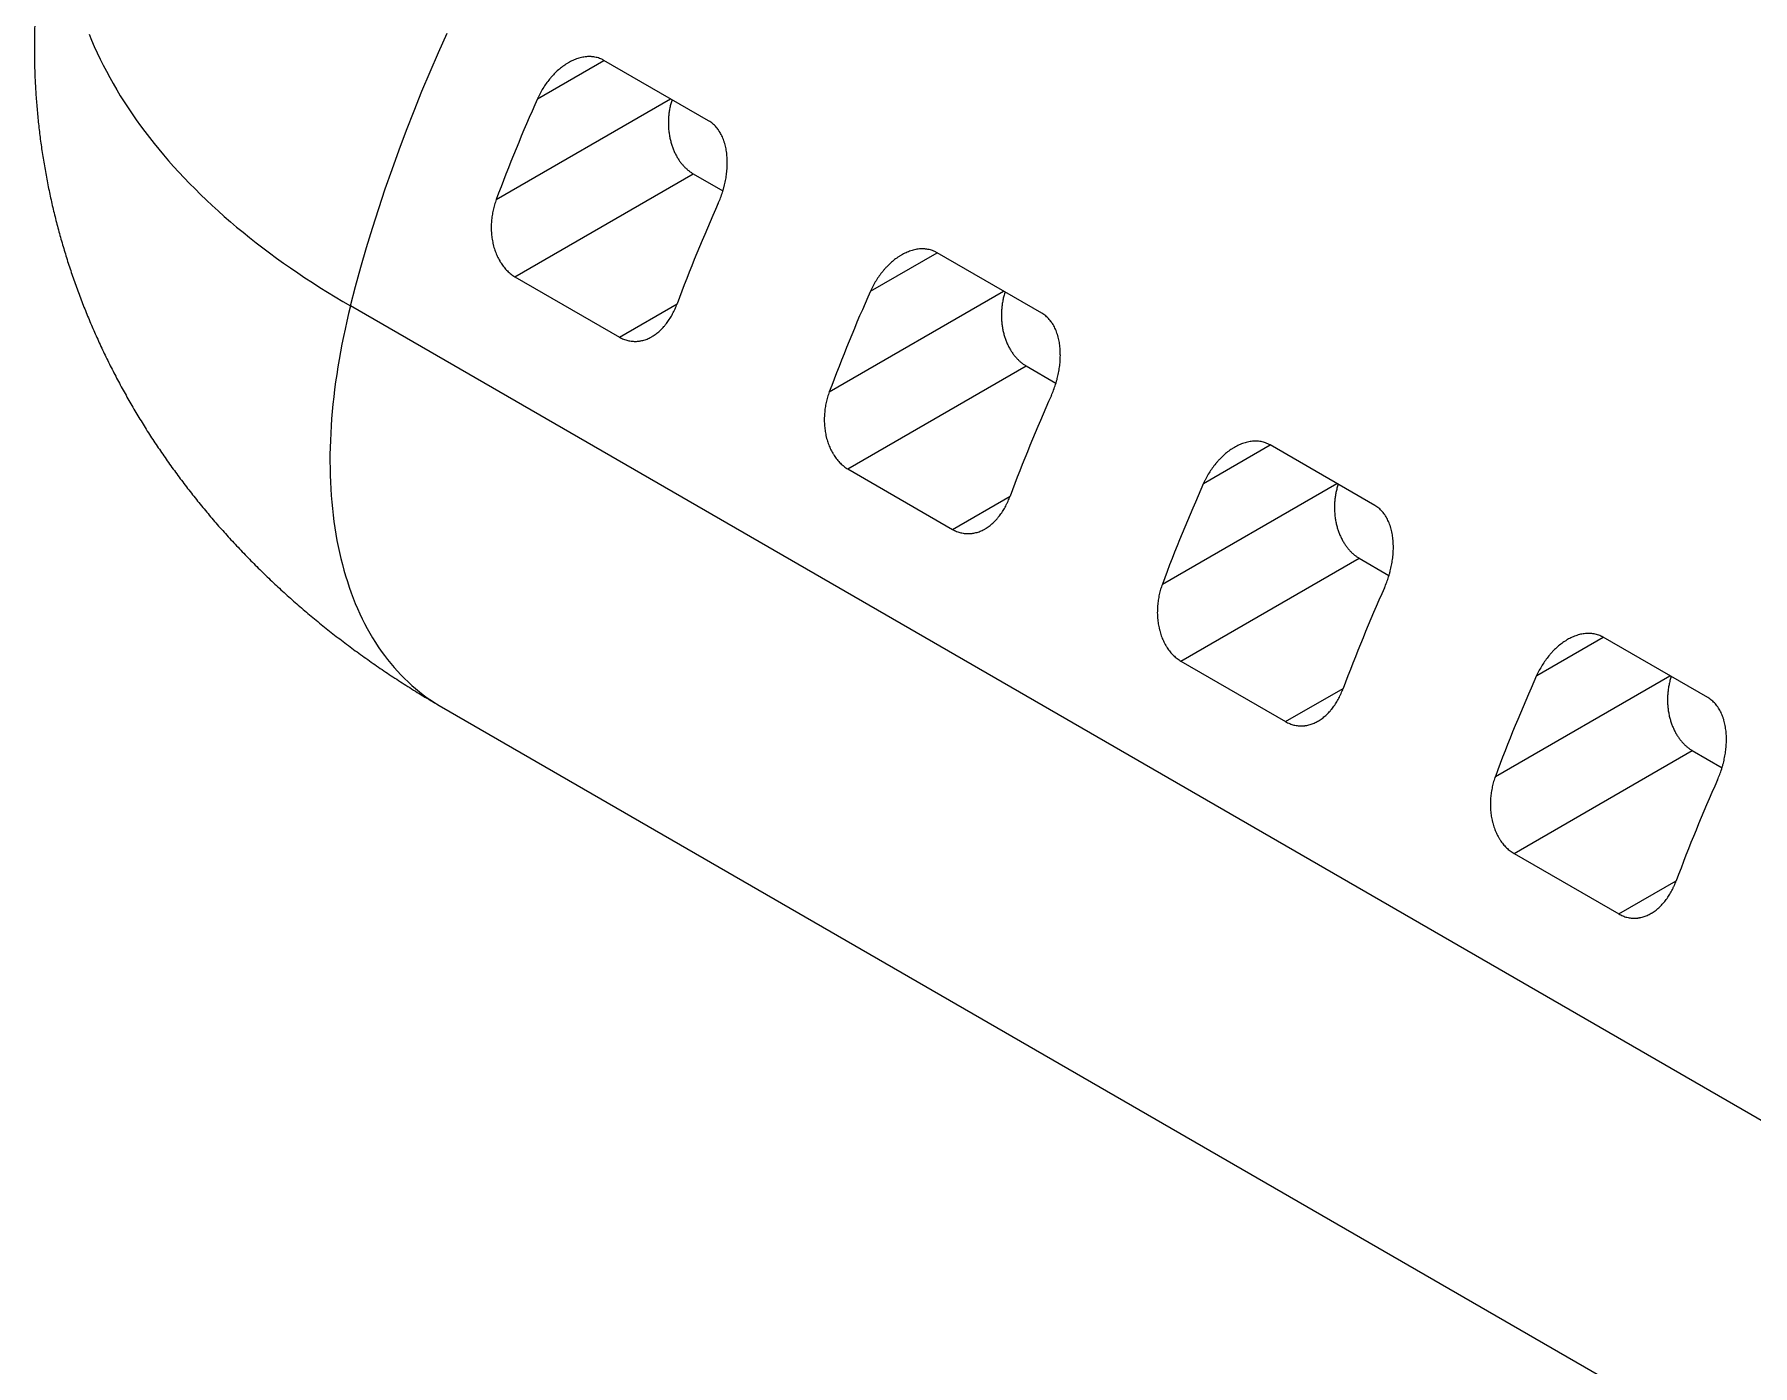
# Paper-space layout 'Presentación1' of a CAD drawing. Header units: millimetres. Extents: x 455 to 3402, y 15 to 1454.
# Drawn here: x 3145.62 to 3177.54, y 1265.65 to 1290.38 of the extents above; entities that cross this region are included whole.
import ezdxf

# ---------------------------------------------------------------- set-up
doc = ezdxf.new("R2010")
doc.units = ezdxf.units.MM

psp = doc.layouts.new('Presentación1')

# ---------------------------------------------------------------- linework, layer by layer
at = {"color": 8, "linetype": 'Continuous', "lineweight": 15}
for p, q in [((3154.967, 1289.185, -679.023), (3156.202, 1289.898, -679.023)), ((3154.2, 1287.313, -679.023), (3157.439, 1289.183, -679.023)), ((3161.154, 1285.613, -679.023), (3162.389, 1286.326, -679.023)), ((3160.388, 1283.742, -679.023), (3163.626, 1285.611, -679.023)), ((3156.491, 1284.758, -679.023), (3157.559, 1285.374, -679.023)), ((3167.342, 1282.041, -679.023), (3168.576, 1282.754, -679.023)), ((3166.575, 1280.17, -679.023), (3169.814, 1282.039, -679.023)), ((3162.678, 1281.186, -679.023), (3163.746, 1281.802, -679.023)), ((3173.529, 1278.47, -679.023), (3174.763, 1279.182, -679.023)), ((3172.762, 1276.598, -679.023), (3176.001, 1278.468, -679.023)), ((3168.865, 1277.614, -679.023), (3169.934, 1278.231, -679.023)), ((3175.053, 1274.042, -679.023), (3176.121, 1274.659, -679.023))]:
    psp.add_line(p, q, dxfattribs=at)
at = {"color": 7, "linetype": 'Continuous', "lineweight": 15}
for p, q in [((3158.146, 1288.775, -679.023), (3156.202, 1289.898, -679.023)), ((3154.547, 1285.88, -679.023), (3157.859, 1287.792, -679.023)), ((3157.859, 1287.792, -679.023), (3158.411, 1287.474, -679.023)), ((3164.333, 1285.203, -679.023), (3162.389, 1286.326, -679.023)), ((3154.547, 1285.88, -679.023), (3156.491, 1284.758, -679.023)), ((3215.134, 1248.598, -679.023), (3151.494, 1285.337, -679.023)), ((3160.734, 1282.308, -679.023), (3164.046, 1284.221, -679.023)), ((3164.046, 1284.221, -679.023), (3164.598, 1283.902, -679.023)), ((3170.52, 1281.631, -679.023), (3168.576, 1282.754, -679.023)), ((3160.734, 1282.308, -679.023), (3162.678, 1281.186, -679.023)), ((3166.921, 1278.737, -679.023), (3170.233, 1280.649, -679.023)), ((3170.233, 1280.649, -679.023), (3170.785, 1280.33, -679.023)), ((3176.708, 1278.06, -679.023), (3174.763, 1279.182, -679.023)), ((3166.921, 1278.737, -679.023), (3168.865, 1277.614, -679.023)), ((3153.183, 1277.889, -679.023), (3216.823, 1241.151, -679.023)), ((3173.108, 1275.165, -679.023), (3176.42, 1277.077, -679.023)), ((3176.42, 1277.077, -679.023), (3176.972, 1276.758, -679.023)), ((3173.108, 1275.165, -679.023), (3175.053, 1274.042, -679.023))]:
    psp.add_line(p, q, dxfattribs=at)
at = {"color": 8, "linetype": 'Continuous', "lineweight": 15, "elevation": -679.023, "flags": 128}
for points in [[(3146.635, 1290.387), (3146.683, 1290.271), (3146.733, 1290.155), (3146.786, 1290.039), (3146.84, 1289.924), (3146.898, 1289.809), (3146.957, 1289.695), (3147.019, 1289.581), (3147.083, 1289.467), (3147.149, 1289.354), (3147.217, 1289.242), (3147.288, 1289.129), (3147.36, 1289.017), (3147.435, 1288.906), (3147.512, 1288.795), (3147.592, 1288.685), (3147.673, 1288.575), (3147.757, 1288.466), (3147.843, 1288.357), (3147.93, 1288.249), (3148.021, 1288.142), (3148.113, 1288.035), (3148.207, 1287.928), (3148.303, 1287.823), (3148.402, 1287.718), (3148.502, 1287.613), (3148.605, 1287.51), (3148.709, 1287.406), (3148.816, 1287.304), (3148.924, 1287.202), (3149.035, 1287.101), (3149.147, 1287.001), (3149.262, 1286.902), (3149.378, 1286.803), (3149.497, 1286.705), (3149.617, 1286.608), (3149.739, 1286.512), (3149.863, 1286.416), (3149.989, 1286.321), (3150.117, 1286.227), (3150.247, 1286.134), (3150.378, 1286.042), (3150.512, 1285.951), (3150.647, 1285.86), (3150.784, 1285.771), (3150.922, 1285.682), (3151.063, 1285.594), (3151.205, 1285.508), (3151.349, 1285.422), (3151.494, 1285.337)], [(3151.494, 1285.337), (3151.588, 1285.697), (3151.687, 1286.059), (3151.792, 1286.421), (3151.903, 1286.784), (3152.018, 1287.147), (3152.139, 1287.51), (3152.265, 1287.873), (3152.397, 1288.236), (3152.533, 1288.599), (3152.674, 1288.962), (3152.821, 1289.324), (3152.972, 1289.685), (3153.129, 1290.046), (3153.29, 1290.405)], [(3151.494, 1285.337), (3151.458, 1285.194), (3151.425, 1285.051), (3151.393, 1284.908), (3151.362, 1284.766), (3151.333, 1284.625), (3151.307, 1284.484), (3151.281, 1284.343), (3151.258, 1284.203), (3151.236, 1284.063), (3151.216, 1283.925), (3151.198, 1283.786), (3151.181, 1283.649), (3151.166, 1283.512), (3151.153, 1283.376), (3151.142, 1283.241), (3151.133, 1283.107), (3151.125, 1282.973), (3151.119, 1282.84), (3151.115, 1282.709), (3151.112, 1282.578), (3151.112, 1282.448), (3151.113, 1282.32), (3151.116, 1282.192), (3151.121, 1282.066), (3151.127, 1281.94), (3151.135, 1281.816), (3151.145, 1281.693), (3151.157, 1281.571), (3151.171, 1281.45), (3151.186, 1281.331), (3151.203, 1281.213), (3151.222, 1281.096), (3151.242, 1280.981), (3151.265, 1280.867), (3151.289, 1280.755), (3151.314, 1280.644), (3151.342, 1280.534), (3151.371, 1280.426), (3151.402, 1280.32), (3151.435, 1280.215), (3151.469, 1280.111), (3151.505, 1280.01), (3151.543, 1279.91), (3151.582, 1279.811), (3151.623, 1279.715), (3151.666, 1279.62), (3151.71, 1279.526), (3151.756, 1279.435), (3151.803, 1279.345), (3151.853, 1279.257), (3151.903, 1279.171), (3151.956, 1279.087), (3152.009, 1279.005), (3152.065, 1278.924), (3152.122, 1278.846), (3152.18, 1278.769), (3152.24, 1278.694), (3152.302, 1278.622), (3152.364, 1278.551), (3152.429, 1278.482), (3152.495, 1278.416), (3152.562, 1278.351), (3152.631, 1278.288), (3152.701, 1278.228), (3152.772, 1278.169), (3152.845, 1278.113), (3152.919, 1278.059), (3152.995, 1278.007), (3153.071, 1277.957), (3153.149, 1277.909), (3153.183, 1277.889)]]:
    psp.add_lwpolyline(points, dxfattribs=at)
at = {"color": 7, "linetype": 'Continuous', "lineweight": 15}
for centre, radius, start, end in [((3183.785, 1276.286, -679.023), 31.573, 155.8859, 159.5569), ((3187.187, 1274.329, -679.023), 31.62, 155.8886, 159.5542), ((3189.972, 1272.714, -679.023), 31.573, 155.8859, 159.5569), ((3193.374, 1270.757, -679.023), 31.62, 155.8886, 159.5542), ((3196.159, 1269.142, -679.023), 31.573, 155.8859, 159.5569), ((3199.562, 1267.185, -679.023), 31.62, 155.8886, 159.5542), ((3202.346, 1265.57, -679.023), 31.573, 155.8859, 159.5569), ((3205.749, 1263.613, -679.023), 31.62, 155.8886, 159.5542)]:
    psp.add_arc(centre, radius, start, end, dxfattribs=at)
for points, knots in [([(3146.704, 1295.318, -679.023), (3146.7, 1295.309, -679.023), (3146.676, 1295.255, -679.023), (3146.634, 1295.156, -679.023), (3146.579, 1295.021, -679.023), (3146.525, 1294.885, -679.023), (3146.473, 1294.749, -679.023), (3146.422, 1294.613, -679.023), (3146.372, 1294.476, -679.023), (3146.325, 1294.339, -679.023), (3146.278, 1294.202, -679.023), (3146.234, 1294.064, -679.023), (3146.191, 1293.926, -679.023), (3146.149, 1293.787, -679.023), (3146.109, 1293.648, -679.023), (3146.071, 1293.509, -679.023), (3146.034, 1293.369, -679.023), (3145.998, 1293.23, -679.023), (3145.965, 1293.09, -679.023), (3145.932, 1292.949, -679.023), (3145.902, 1292.809, -679.023), (3145.873, 1292.668, -679.023), (3145.845, 1292.527, -679.023), (3145.819, 1292.385, -679.023), (3145.795, 1292.244, -679.023), (3145.772, 1292.102, -679.023), (3145.751, 1291.96, -679.023), (3145.732, 1291.818, -679.023), (3145.714, 1291.676, -679.023), (3145.697, 1291.534, -679.023), (3145.682, 1291.391, -679.023), (3145.669, 1291.249, -679.023), (3145.657, 1291.106, -679.023), (3145.647, 1290.964, -679.023), (3145.639, 1290.821, -679.023), (3145.632, 1290.678, -679.023), (3145.626, 1290.535, -679.023), (3145.623, 1290.392, -679.023), (3145.62, 1290.25, -679.023), (3145.62, 1290.107, -679.023), (3145.621, 1289.964, -679.023), (3145.623, 1289.821, -679.023), (3145.627, 1289.678, -679.023), (3145.633, 1289.536, -679.023), (3145.64, 1289.393, -679.023), (3145.649, 1289.251, -679.023), (3145.66, 1289.108, -679.023), (3145.672, 1288.966, -679.023), (3145.685, 1288.824, -679.023), (3145.7, 1288.682, -679.023), (3145.717, 1288.54, -679.023), (3145.735, 1288.398, -679.023), (3145.755, 1288.257, -679.023), (3145.776, 1288.115, -679.023), (3145.799, 1287.974, -679.023), (3145.824, 1287.833, -679.023), (3145.85, 1287.693, -679.023), (3145.877, 1287.552, -679.023), (3145.907, 1287.412, -679.023), (3145.937, 1287.272, -679.023), (3145.97, 1287.133, -679.023), (3146.003, 1286.994, -679.023), (3146.039, 1286.855, -679.023), (3146.076, 1286.716, -679.023), (3146.114, 1286.578, -679.023), (3146.154, 1286.44, -679.023), (3146.195, 1286.302, -679.023), (3146.238, 1286.165, -679.023), (3146.283, 1286.028, -679.023), (3146.329, 1285.892, -679.023), (3146.376, 1285.756, -679.023), (3146.425, 1285.62, -679.023), (3146.476, 1285.485, -679.023), (3146.528, 1285.35, -679.023), (3146.582, 1285.216, -679.023), (3146.637, 1285.082, -679.023), (3146.693, 1284.949, -679.023), (3146.751, 1284.816, -679.023), (3146.811, 1284.684, -679.023), (3146.872, 1284.552, -679.023), (3146.934, 1284.421, -679.023), (3146.998, 1284.29, -679.023), (3147.064, 1284.16, -679.023), (3147.131, 1284.03, -679.023), (3147.199, 1283.901, -679.023), (3147.269, 1283.772, -679.023), (3147.34, 1283.644, -679.023), (3147.413, 1283.517, -679.023), (3147.487, 1283.39, -679.023), (3147.563, 1283.264, -679.023), (3147.64, 1283.138, -679.023), (3147.718, 1283.013, -679.023), (3147.798, 1282.889, -679.023), (3147.88, 1282.765, -679.023), (3147.963, 1282.642, -679.023), (3148.047, 1282.52, -679.023), (3148.133, 1282.398, -679.023), (3148.22, 1282.277, -679.023), (3148.309, 1282.157, -679.023), (3148.399, 1282.037, -679.023), (3148.49, 1281.918, -679.023), (3148.583, 1281.8, -679.023), (3148.677, 1281.682, -679.023), (3148.773, 1281.566, -679.023), (3148.87, 1281.45, -679.023), (3148.968, 1281.334, -679.023), (3149.068, 1281.22, -679.023), (3149.17, 1281.106, -679.023), (3149.272, 1280.993, -679.023), (3149.377, 1280.881, -679.023), (3149.482, 1280.769, -679.023), (3149.589, 1280.659, -679.023), (3149.697, 1280.549, -679.023), (3149.807, 1280.44, -679.023), (3149.918, 1280.332, -679.023), (3150.03, 1280.224, -679.023), (3150.144, 1280.118, -679.023), (3150.259, 1280.012, -679.023), (3150.376, 1279.907, -679.023), (3150.494, 1279.803, -679.023), (3150.613, 1279.7, -679.023), (3150.733, 1279.598, -679.023), (3150.855, 1279.497, -679.023), (3150.979, 1279.396, -679.023), (3151.103, 1279.297, -679.023), (3151.229, 1279.198, -679.023), (3151.356, 1279.101, -679.023), (3151.485, 1279.004, -679.023), (3151.615, 1278.908, -679.023), (3151.746, 1278.814, -679.023), (3151.878, 1278.72, -679.023), (3152.012, 1278.627, -679.023), (3152.146, 1278.536, -679.023), (3152.282, 1278.445, -679.023), (3152.42, 1278.356, -679.023), (3152.558, 1278.267, -679.023), (3152.698, 1278.18, -679.023), (3152.839, 1278.093, -679.023), (3152.981, 1278.008, -679.023), (3153.096, 1277.94, -679.023), (3153.163, 1277.901, -679.023), (3153.183, 1277.889, -679.023)], [0, 0, 0, 0, 0.001486, 0.008642, 0.015789, 0.022927, 0.030055, 0.037174, 0.044285, 0.051387, 0.058481, 0.065568, 0.072646, 0.079718, 0.086782, 0.09384, 0.100891, 0.107936, 0.114975, 0.122009, 0.129036, 0.136059, 0.143076, 0.150089, 0.157097, 0.164101, 0.171101, 0.178097, 0.185089, 0.192078, 0.199064, 0.206047, 0.213028, 0.220006, 0.226981, 0.233955, 0.240927, 0.247897, 0.254866, 0.261834, 0.268801, 0.275768, 0.282734, 0.289699, 0.296665, 0.303631, 0.310597, 0.317564, 0.324531, 0.3315, 0.33847, 0.345442, 0.352415, 0.35939, 0.366368, 0.373348, 0.380331, 0.387317, 0.394306, 0.401298, 0.408294, 0.415294, 0.422299, 0.429307, 0.436321, 0.443339, 0.450363, 0.457392, 0.464427, 0.471467, 0.478515, 0.485568, 0.492629, 0.499696, 0.506771, 0.513854, 0.520945, 0.528044, 0.535152, 0.542268, 0.549394, 0.556529, 0.563674, 0.570829, 0.577995, 0.585171, 0.592359, 0.599557, 0.606768, 0.613991, 0.621226, 0.628474, 0.635735, 0.643009, 0.650297, 0.657599, 0.664916, 0.672247, 0.679594, 0.686956, 0.694334, 0.701728, 0.709138, 0.716565, 0.724009, 0.731471, 0.73895, 0.746448, 0.753963, 0.761497, 0.76905, 0.776622, 0.784213, 0.791823, 0.799454, 0.807104, 0.814774, 0.822464, 0.830175, 0.837906, 0.845657, 0.853429, 0.861221, 0.869034, 0.876867, 0.88472, 0.892594, 0.900487, 0.9084, 0.916333, 0.924285, 0.932256, 0.940245, 0.948253, 0.956278, 0.964321, 0.972381, 0.980457, 0.988548, 0.996655, 1, 1, 1, 1]), ([(3156.202, 1289.898, -679.023), (3156.195, 1289.901, -679.023), (3156.188, 1289.905, -679.023), (3156.175, 1289.912, -679.023), (3156.168, 1289.915, -679.023), (3156.148, 1289.925, -679.023), (3156.134, 1289.931, -679.023), (3156.092, 1289.946, -679.023), (3156.063, 1289.954, -679.023), (3156.019, 1289.962, -679.023), (3156.004, 1289.964, -679.023), (3155.982, 1289.966, -679.023), (3155.974, 1289.967, -679.023), (3155.959, 1289.968, -679.023), (3155.951, 1289.968, -679.023), (3155.913, 1289.969, -679.023), (3155.883, 1289.967, -679.023), (3155.822, 1289.96, -679.023), (3155.791, 1289.954, -679.023), (3155.73, 1289.938, -679.023), (3155.699, 1289.928, -679.023), (3155.64, 1289.905, -679.023), (3155.61, 1289.891, -679.023), (3155.567, 1289.869, -679.023), (3155.552, 1289.861, -679.023), (3155.531, 1289.849, -679.023), (3155.524, 1289.844, -679.023), (3155.509, 1289.836, -679.023), (3155.502, 1289.831, -679.023), (3155.467, 1289.808, -679.023), (3155.44, 1289.789, -679.023), (3155.386, 1289.748, -679.023), (3155.36, 1289.726, -679.023), (3155.31, 1289.68, -679.023), (3155.285, 1289.655, -679.023), (3155.255, 1289.623, -679.023), (3155.249, 1289.617, -679.023), (3155.237, 1289.604, -679.023), (3155.231, 1289.597, -679.023), (3155.214, 1289.578, -679.023), (3155.203, 1289.564, -679.023), (3155.169, 1289.523, -679.023), (3155.148, 1289.495, -679.023), (3155.107, 1289.438, -679.023), (3155.087, 1289.408, -679.023), (3155.05, 1289.347, -679.023), (3155.032, 1289.316, -679.023), (3155.011, 1289.275, -679.023), (3155.007, 1289.267, -679.023), (3154.998, 1289.251, -679.023), (3154.99, 1289.235, -679.023), (3154.983, 1289.218, -679.023), (3154.977, 1289.206, -679.023), (3154.974, 1289.2, -679.023), (3154.971, 1289.193, -679.023), (3154.969, 1289.189, -679.023), (3154.968, 1289.187, -679.023), (3154.967, 1289.185, -679.023)], [0, 0, 0, 0, 0.015625, 0.015625, 0.03125, 0.03125, 0.0625, 0.0625, 0.125, 0.125, 0.15625, 0.15625, 0.171875, 0.171875, 0.1875, 0.1875, 0.25, 0.25, 0.3125, 0.3125, 0.375, 0.375, 0.4375, 0.4375, 0.46875, 0.46875, 0.484375, 0.484375, 0.5, 0.5, 0.5625, 0.5625, 0.625, 0.625, 0.6875, 0.6875, 0.703125, 0.703125, 0.71875, 0.71875, 0.75, 0.75, 0.8125, 0.8125, 0.875, 0.875, 0.9375, 0.9375, 0.953125, 0.953125, 0.96875, 0.984375, 0.984375, 0.992187, 0.996094, 0.996094, 1, 1, 1, 1]), ([(3157.466, 1289.168, -679.023), (3157.462, 1289.155, -679.023), (3157.449, 1289.118, -679.023), (3157.433, 1289.054, -679.023), (3157.417, 1288.975, -679.023), (3157.406, 1288.896, -679.023), (3157.399, 1288.815, -679.023), (3157.397, 1288.734, -679.023), (3157.399, 1288.653, -679.023), (3157.407, 1288.572, -679.023), (3157.419, 1288.492, -679.023), (3157.435, 1288.415, -679.023), (3157.455, 1288.342, -679.023), (3157.479, 1288.272, -679.023), (3157.506, 1288.205, -679.023), (3157.538, 1288.141, -679.023), (3157.571, 1288.081, -679.023), (3157.607, 1288.027, -679.023), (3157.645, 1287.978, -679.023), (3157.684, 1287.932, -679.023), (3157.727, 1287.89, -679.023), (3157.77, 1287.853, -679.023), (3157.814, 1287.82, -679.023), (3157.844, 1287.801, -679.023), (3157.859, 1287.792, -679.023)], [0, 0, 0, 0, 0.02511, 0.075355, 0.125649, 0.175878, 0.225941, 0.276185, 0.326635, 0.37714, 0.427561, 0.47778, 0.524116, 0.570648, 0.617235, 0.663744, 0.710062, 0.752058, 0.794219, 0.836431, 0.878583, 0.920572, 0.960286, 1, 1, 1, 1]), ([(3158.326, 1287.246, -679.023), (3158.341, 1287.279, -679.023), (3158.355, 1287.313, -679.023), (3158.381, 1287.381, -679.023), (3158.393, 1287.416, -679.023), (3158.41, 1287.468, -679.023), (3158.415, 1287.486, -679.023), (3158.423, 1287.513, -679.023), (3158.425, 1287.522, -679.023), (3158.43, 1287.539, -679.023), (3158.432, 1287.548, -679.023), (3158.444, 1287.593, -679.023), (3158.452, 1287.629, -679.023), (3158.466, 1287.701, -679.023), (3158.472, 1287.737, -679.023), (3158.482, 1287.809, -679.023), (3158.485, 1287.845, -679.023), (3158.491, 1287.917, -679.023), (3158.492, 1287.954, -679.023), (3158.492, 1287.999, -679.023), (3158.492, 1288.008, -679.023), (3158.492, 1288.026, -679.023), (3158.492, 1288.035, -679.023), (3158.491, 1288.062, -679.023), (3158.49, 1288.08, -679.023), (3158.487, 1288.134, -679.023), (3158.483, 1288.169, -679.023), (3158.473, 1288.238, -679.023), (3158.466, 1288.272, -679.023), (3158.454, 1288.323, -679.023), (3158.45, 1288.339, -679.023), (3158.443, 1288.364, -679.023), (3158.44, 1288.373, -679.023), (3158.435, 1288.389, -679.023), (3158.432, 1288.397, -679.023), (3158.418, 1288.437, -679.023), (3158.406, 1288.468, -679.023), (3158.377, 1288.527, -679.023), (3158.362, 1288.555, -679.023), (3158.34, 1288.589, -679.023), (3158.335, 1288.596, -679.023), (3158.328, 1288.606, -679.023), (3158.326, 1288.609, -679.023), (3158.321, 1288.616, -679.023), (3158.319, 1288.619, -679.023), (3158.307, 1288.635, -679.023), (3158.297, 1288.647, -679.023), (3158.266, 1288.682, -679.023), (3158.244, 1288.704, -679.023), (3158.197, 1288.742, -679.023), (3158.172, 1288.76, -679.023), (3158.146, 1288.775, -679.023)], [0, 0, 0, 0, 0.0625, 0.0625, 0.125, 0.125, 0.15625, 0.15625, 0.171875, 0.171875, 0.1875, 0.1875, 0.25, 0.25, 0.3125, 0.3125, 0.375, 0.375, 0.4375, 0.4375, 0.453125, 0.453125, 0.46875, 0.46875, 0.5, 0.5, 0.5625, 0.5625, 0.625, 0.625, 0.65625, 0.65625, 0.671875, 0.671875, 0.6875, 0.6875, 0.75, 0.75, 0.8125, 0.8125, 0.828125, 0.828125, 0.835937, 0.835937, 0.84375, 0.84375, 0.875, 0.875, 0.9375, 0.9375, 1, 1, 1, 1]), ([(3154.2, 1287.313, -679.023), (3154.189, 1287.281, -679.023), (3154.178, 1287.249, -679.023), (3154.158, 1287.183, -679.023), (3154.15, 1287.15, -679.023), (3154.135, 1287.083, -679.023), (3154.129, 1287.049, -679.023), (3154.118, 1286.981, -679.023), (3154.114, 1286.946, -679.023), (3154.11, 1286.894, -679.023), (3154.109, 1286.877, -679.023), (3154.108, 1286.842, -679.023), (3154.107, 1286.824, -679.023), (3154.107, 1286.772, -679.023), (3154.108, 1286.738, -679.023), (3154.112, 1286.669, -679.023), (3154.116, 1286.635, -679.023), (3154.126, 1286.566, -679.023), (3154.132, 1286.532, -679.023), (3154.141, 1286.49, -679.023), (3154.143, 1286.482, -679.023), (3154.147, 1286.465, -679.023), (3154.149, 1286.457, -679.023), (3154.156, 1286.432, -679.023), (3154.161, 1286.415, -679.023), (3154.176, 1286.367, -679.023), (3154.187, 1286.336, -679.023), (3154.212, 1286.274, -679.023), (3154.226, 1286.244, -679.023), (3154.248, 1286.201, -679.023), (3154.256, 1286.187, -679.023), (3154.268, 1286.166, -679.023), (3154.272, 1286.159, -679.023), (3154.281, 1286.145, -679.023), (3154.285, 1286.138, -679.023), (3154.307, 1286.104, -679.023), (3154.326, 1286.079, -679.023), (3154.365, 1286.031, -679.023), (3154.385, 1286.008, -679.023), (3154.428, 1285.966, -679.023), (3154.451, 1285.946, -679.023), (3154.498, 1285.91, -679.023), (3154.522, 1285.894, -679.023), (3154.547, 1285.88, -679.023)], [0, 0, 0, 0, 0.0625, 0.0625, 0.125, 0.125, 0.1875, 0.1875, 0.25, 0.25, 0.28125, 0.28125, 0.3125, 0.3125, 0.375, 0.375, 0.4375, 0.4375, 0.5, 0.5, 0.515625, 0.515625, 0.53125, 0.53125, 0.5625, 0.5625, 0.625, 0.625, 0.6875, 0.6875, 0.71875, 0.71875, 0.734375, 0.734375, 0.75, 0.75, 0.8125, 0.8125, 0.875, 0.875, 0.9375, 0.9375, 1, 1, 1, 1]), ([(3162.389, 1286.326, -679.023), (3162.382, 1286.33, -679.023), (3162.376, 1286.333, -679.023), (3162.362, 1286.34, -679.023), (3162.355, 1286.344, -679.023), (3162.335, 1286.353, -679.023), (3162.321, 1286.359, -679.023), (3162.279, 1286.374, -679.023), (3162.251, 1286.382, -679.023), (3162.206, 1286.39, -679.023), (3162.191, 1286.392, -679.023), (3162.169, 1286.394, -679.023), (3162.161, 1286.395, -679.023), (3162.146, 1286.396, -679.023), (3162.138, 1286.396, -679.023), (3162.1, 1286.397, -679.023), (3162.07, 1286.396, -679.023), (3162.009, 1286.388, -679.023), (3161.978, 1286.382, -679.023), (3161.917, 1286.366, -679.023), (3161.887, 1286.356, -679.023), (3161.827, 1286.333, -679.023), (3161.798, 1286.32, -679.023), (3161.754, 1286.297, -679.023), (3161.739, 1286.289, -679.023), (3161.718, 1286.277, -679.023), (3161.711, 1286.272, -679.023), (3161.697, 1286.264, -679.023), (3161.69, 1286.259, -679.023), (3161.654, 1286.237, -679.023), (3161.627, 1286.217, -679.023), (3161.574, 1286.176, -679.023), (3161.548, 1286.154, -679.023), (3161.497, 1286.108, -679.023), (3161.472, 1286.083, -679.023), (3161.442, 1286.052, -679.023), (3161.436, 1286.045, -679.023), (3161.424, 1286.032, -679.023), (3161.419, 1286.026, -679.023), (3161.401, 1286.006, -679.023), (3161.39, 1285.992, -679.023), (3161.357, 1285.952, -679.023), (3161.335, 1285.924, -679.023), (3161.294, 1285.866, -679.023), (3161.275, 1285.836, -679.023), (3161.237, 1285.775, -679.023), (3161.219, 1285.744, -679.023), (3161.198, 1285.704, -679.023), (3161.194, 1285.695, -679.023), (3161.186, 1285.679, -679.023), (3161.178, 1285.663, -679.023), (3161.17, 1285.646, -679.023), (3161.164, 1285.634, -679.023), (3161.161, 1285.628, -679.023), (3161.158, 1285.621, -679.023), (3161.156, 1285.617, -679.023), (3161.155, 1285.615, -679.023), (3161.154, 1285.613, -679.023)], [0, 0, 0, 0, 0.015625, 0.015625, 0.03125, 0.03125, 0.0625, 0.0625, 0.125, 0.125, 0.15625, 0.15625, 0.171875, 0.171875, 0.1875, 0.1875, 0.25, 0.25, 0.3125, 0.3125, 0.375, 0.375, 0.4375, 0.4375, 0.46875, 0.46875, 0.484375, 0.484375, 0.5, 0.5, 0.5625, 0.5625, 0.625, 0.625, 0.6875, 0.6875, 0.703125, 0.703125, 0.71875, 0.71875, 0.75, 0.75, 0.8125, 0.8125, 0.875, 0.875, 0.9375, 0.9375, 0.953125, 0.953125, 0.96875, 0.984375, 0.984375, 0.992187, 0.996094, 0.996094, 1, 1, 1, 1]), ([(3163.653, 1285.596, -679.023), (3163.649, 1285.584, -679.023), (3163.636, 1285.546, -679.023), (3163.62, 1285.482, -679.023), (3163.604, 1285.404, -679.023), (3163.593, 1285.324, -679.023), (3163.586, 1285.244, -679.023), (3163.584, 1285.163, -679.023), (3163.587, 1285.081, -679.023), (3163.594, 1285, -679.023), (3163.606, 1284.92, -679.023), (3163.622, 1284.843, -679.023), (3163.642, 1284.77, -679.023), (3163.666, 1284.701, -679.023), (3163.694, 1284.633, -679.023), (3163.725, 1284.569, -679.023), (3163.759, 1284.51, -679.023), (3163.794, 1284.455, -679.023), (3163.832, 1284.406, -679.023), (3163.872, 1284.36, -679.023), (3163.914, 1284.318, -679.023), (3163.957, 1284.281, -679.023), (3164.001, 1284.248, -679.023), (3164.031, 1284.23, -679.023), (3164.046, 1284.221, -679.023)], [0, 0, 0, 0, 0.02511, 0.075355, 0.125649, 0.175878, 0.225941, 0.276185, 0.326635, 0.37714, 0.427561, 0.47778, 0.524116, 0.570648, 0.617235, 0.663744, 0.710062, 0.752058, 0.794219, 0.836431, 0.878583, 0.920572, 0.960286, 1, 1, 1, 1]), ([(3156.491, 1284.758, -679.023), (3156.516, 1284.743, -679.023), (3156.541, 1284.731, -679.023), (3156.592, 1284.71, -679.023), (3156.618, 1284.702, -679.023), (3156.671, 1284.688, -679.023), (3156.698, 1284.684, -679.023), (3156.751, 1284.678, -679.023), (3156.778, 1284.678, -679.023), (3156.818, 1284.679, -679.023), (3156.831, 1284.681, -679.023), (3156.851, 1284.683, -679.023), (3156.858, 1284.684, -679.023), (3156.871, 1284.686, -679.023), (3156.878, 1284.687, -679.023), (3156.912, 1284.693, -679.023), (3156.938, 1284.7, -679.023), (3156.99, 1284.717, -679.023), (3157.015, 1284.727, -679.023), (3157.053, 1284.745, -679.023), (3157.066, 1284.752, -679.023), (3157.084, 1284.762, -679.023), (3157.09, 1284.765, -679.023), (3157.103, 1284.773, -679.023), (3157.109, 1284.776, -679.023), (3157.139, 1284.795, -679.023), (3157.163, 1284.812, -679.023), (3157.209, 1284.848, -679.023), (3157.231, 1284.868, -679.023), (3157.275, 1284.909, -679.023), (3157.296, 1284.931, -679.023), (3157.321, 1284.961, -679.023), (3157.326, 1284.966, -679.023), (3157.336, 1284.978, -679.023), (3157.341, 1284.984, -679.023), (3157.356, 1285.003, -679.023), (3157.365, 1285.015, -679.023), (3157.394, 1285.053, -679.023), (3157.411, 1285.08, -679.023), (3157.446, 1285.134, -679.023), (3157.462, 1285.162, -679.023), (3157.485, 1285.206, -679.023), (3157.492, 1285.221, -679.023), (3157.503, 1285.243, -679.023), (3157.507, 1285.25, -679.023), (3157.514, 1285.266, -679.023), (3157.518, 1285.273, -679.023), (3157.535, 1285.312, -679.023), (3157.547, 1285.343, -679.023), (3157.559, 1285.374, -679.023)], [0, 0, 0, 0, 0.0625, 0.0625, 0.125, 0.125, 0.1875, 0.1875, 0.25, 0.25, 0.28125, 0.28125, 0.296875, 0.296875, 0.3125, 0.3125, 0.375, 0.375, 0.4375, 0.4375, 0.46875, 0.46875, 0.484375, 0.484375, 0.5, 0.5, 0.5625, 0.5625, 0.625, 0.625, 0.6875, 0.6875, 0.703125, 0.703125, 0.71875, 0.71875, 0.75, 0.75, 0.8125, 0.8125, 0.875, 0.875, 0.90625, 0.90625, 0.921875, 0.921875, 0.9375, 0.9375, 1, 1, 1, 1]), ([(3164.513, 1283.674, -679.023), (3164.528, 1283.707, -679.023), (3164.542, 1283.741, -679.023), (3164.568, 1283.809, -679.023), (3164.58, 1283.844, -679.023), (3164.597, 1283.897, -679.023), (3164.602, 1283.914, -679.023), (3164.61, 1283.941, -679.023), (3164.612, 1283.95, -679.023), (3164.617, 1283.968, -679.023), (3164.619, 1283.977, -679.023), (3164.631, 1284.021, -679.023), (3164.639, 1284.057, -679.023), (3164.653, 1284.129, -679.023), (3164.659, 1284.165, -679.023), (3164.669, 1284.237, -679.023), (3164.673, 1284.273, -679.023), (3164.678, 1284.346, -679.023), (3164.679, 1284.382, -679.023), (3164.68, 1284.427, -679.023), (3164.679, 1284.436, -679.023), (3164.679, 1284.455, -679.023), (3164.679, 1284.464, -679.023), (3164.678, 1284.491, -679.023), (3164.677, 1284.508, -679.023), (3164.674, 1284.562, -679.023), (3164.67, 1284.597, -679.023), (3164.66, 1284.666, -679.023), (3164.654, 1284.7, -679.023), (3164.642, 1284.751, -679.023), (3164.637, 1284.768, -679.023), (3164.63, 1284.793, -679.023), (3164.627, 1284.801, -679.023), (3164.622, 1284.817, -679.023), (3164.62, 1284.825, -679.023), (3164.606, 1284.865, -679.023), (3164.593, 1284.896, -679.023), (3164.565, 1284.955, -679.023), (3164.549, 1284.984, -679.023), (3164.527, 1285.017, -679.023), (3164.522, 1285.024, -679.023), (3164.515, 1285.034, -679.023), (3164.513, 1285.037, -679.023), (3164.508, 1285.044, -679.023), (3164.506, 1285.047, -679.023), (3164.494, 1285.063, -679.023), (3164.484, 1285.075, -679.023), (3164.453, 1285.11, -679.023), (3164.431, 1285.132, -679.023), (3164.384, 1285.171, -679.023), (3164.36, 1285.188, -679.023), (3164.333, 1285.203, -679.023)], [0, 0, 0, 0, 0.0625, 0.0625, 0.125, 0.125, 0.15625, 0.15625, 0.171875, 0.171875, 0.1875, 0.1875, 0.25, 0.25, 0.3125, 0.3125, 0.375, 0.375, 0.4375, 0.4375, 0.453125, 0.453125, 0.46875, 0.46875, 0.5, 0.5, 0.5625, 0.5625, 0.625, 0.625, 0.65625, 0.65625, 0.671875, 0.671875, 0.6875, 0.6875, 0.75, 0.75, 0.8125, 0.8125, 0.828125, 0.828125, 0.835937, 0.835937, 0.84375, 0.84375, 0.875, 0.875, 0.9375, 0.9375, 1, 1, 1, 1]), ([(3160.388, 1283.742, -679.023), (3160.376, 1283.71, -679.023), (3160.365, 1283.677, -679.023), (3160.346, 1283.612, -679.023), (3160.337, 1283.578, -679.023), (3160.322, 1283.512, -679.023), (3160.316, 1283.478, -679.023), (3160.306, 1283.409, -679.023), (3160.302, 1283.375, -679.023), (3160.298, 1283.322, -679.023), (3160.296, 1283.305, -679.023), (3160.295, 1283.27, -679.023), (3160.295, 1283.252, -679.023), (3160.294, 1283.2, -679.023), (3160.295, 1283.166, -679.023), (3160.3, 1283.097, -679.023), (3160.303, 1283.063, -679.023), (3160.313, 1282.994, -679.023), (3160.319, 1282.961, -679.023), (3160.328, 1282.918, -679.023), (3160.33, 1282.91, -679.023), (3160.334, 1282.893, -679.023), (3160.336, 1282.885, -679.023), (3160.343, 1282.86, -679.023), (3160.348, 1282.844, -679.023), (3160.363, 1282.795, -679.023), (3160.374, 1282.764, -679.023), (3160.399, 1282.702, -679.023), (3160.413, 1282.673, -679.023), (3160.435, 1282.629, -679.023), (3160.443, 1282.615, -679.023), (3160.455, 1282.594, -679.023), (3160.46, 1282.587, -679.023), (3160.468, 1282.573, -679.023), (3160.473, 1282.566, -679.023), (3160.494, 1282.532, -679.023), (3160.513, 1282.507, -679.023), (3160.552, 1282.459, -679.023), (3160.573, 1282.436, -679.023), (3160.616, 1282.394, -679.023), (3160.638, 1282.375, -679.023), (3160.685, 1282.339, -679.023), (3160.709, 1282.323, -679.023), (3160.734, 1282.308, -679.023)], [0, 0, 0, 0, 0.0625, 0.0625, 0.125, 0.125, 0.1875, 0.1875, 0.25, 0.25, 0.28125, 0.28125, 0.3125, 0.3125, 0.375, 0.375, 0.4375, 0.4375, 0.5, 0.5, 0.515625, 0.515625, 0.53125, 0.53125, 0.5625, 0.5625, 0.625, 0.625, 0.6875, 0.6875, 0.71875, 0.71875, 0.734375, 0.734375, 0.75, 0.75, 0.8125, 0.8125, 0.875, 0.875, 0.9375, 0.9375, 1, 1, 1, 1]), ([(3168.576, 1282.754, -679.023), (3168.569, 1282.758, -679.023), (3168.563, 1282.761, -679.023), (3168.549, 1282.768, -679.023), (3168.543, 1282.772, -679.023), (3168.522, 1282.781, -679.023), (3168.508, 1282.787, -679.023), (3168.466, 1282.802, -679.023), (3168.438, 1282.81, -679.023), (3168.394, 1282.818, -679.023), (3168.379, 1282.82, -679.023), (3168.356, 1282.823, -679.023), (3168.348, 1282.823, -679.023), (3168.333, 1282.824, -679.023), (3168.326, 1282.825, -679.023), (3168.288, 1282.825, -679.023), (3168.257, 1282.824, -679.023), (3168.196, 1282.816, -679.023), (3168.165, 1282.81, -679.023), (3168.104, 1282.794, -679.023), (3168.074, 1282.784, -679.023), (3168.014, 1282.761, -679.023), (3167.985, 1282.748, -679.023), (3167.941, 1282.725, -679.023), (3167.927, 1282.717, -679.023), (3167.905, 1282.705, -679.023), (3167.898, 1282.701, -679.023), (3167.884, 1282.692, -679.023), (3167.877, 1282.688, -679.023), (3167.842, 1282.665, -679.023), (3167.814, 1282.645, -679.023), (3167.761, 1282.604, -679.023), (3167.735, 1282.582, -679.023), (3167.684, 1282.536, -679.023), (3167.659, 1282.512, -679.023), (3167.629, 1282.48, -679.023), (3167.623, 1282.473, -679.023), (3167.612, 1282.46, -679.023), (3167.606, 1282.454, -679.023), (3167.588, 1282.434, -679.023), (3167.577, 1282.421, -679.023), (3167.544, 1282.38, -679.023), (3167.522, 1282.352, -679.023), (3167.481, 1282.294, -679.023), (3167.462, 1282.264, -679.023), (3167.424, 1282.203, -679.023), (3167.406, 1282.172, -679.023), (3167.385, 1282.132, -679.023), (3167.381, 1282.124, -679.023), (3167.373, 1282.107, -679.023), (3167.365, 1282.091, -679.023), (3167.357, 1282.075, -679.023), (3167.351, 1282.062, -679.023), (3167.348, 1282.056, -679.023), (3167.345, 1282.05, -679.023), (3167.343, 1282.046, -679.023), (3167.343, 1282.043, -679.023), (3167.342, 1282.041, -679.023)], [0, 0, 0, 0, 0.015625, 0.015625, 0.03125, 0.03125, 0.0625, 0.0625, 0.125, 0.125, 0.15625, 0.15625, 0.171875, 0.171875, 0.1875, 0.1875, 0.25, 0.25, 0.3125, 0.3125, 0.375, 0.375, 0.4375, 0.4375, 0.46875, 0.46875, 0.484375, 0.484375, 0.5, 0.5, 0.5625, 0.5625, 0.625, 0.625, 0.6875, 0.6875, 0.703125, 0.703125, 0.71875, 0.71875, 0.75, 0.75, 0.8125, 0.8125, 0.875, 0.875, 0.9375, 0.9375, 0.953125, 0.953125, 0.96875, 0.984375, 0.984375, 0.992187, 0.996094, 0.996094, 1, 1, 1, 1]), ([(3169.84, 1282.024, -679.023), (3169.836, 1282.012, -679.023), (3169.824, 1281.974, -679.023), (3169.808, 1281.91, -679.023), (3169.792, 1281.832, -679.023), (3169.78, 1281.752, -679.023), (3169.773, 1281.672, -679.023), (3169.771, 1281.591, -679.023), (3169.774, 1281.51, -679.023), (3169.781, 1281.428, -679.023), (3169.793, 1281.348, -679.023), (3169.809, 1281.271, -679.023), (3169.829, 1281.198, -679.023), (3169.853, 1281.129, -679.023), (3169.881, 1281.062, -679.023), (3169.912, 1280.997, -679.023), (3169.946, 1280.938, -679.023), (3169.982, 1280.884, -679.023), (3170.019, 1280.834, -679.023), (3170.059, 1280.788, -679.023), (3170.101, 1280.746, -679.023), (3170.144, 1280.709, -679.023), (3170.188, 1280.676, -679.023), (3170.218, 1280.658, -679.023), (3170.233, 1280.649, -679.023)], [0, 0, 0, 0, 0.02511, 0.075355, 0.125649, 0.175878, 0.225941, 0.276185, 0.326635, 0.37714, 0.427561, 0.47778, 0.524116, 0.570648, 0.617235, 0.663744, 0.710062, 0.752058, 0.794219, 0.836431, 0.878583, 0.920572, 0.960286, 1, 1, 1, 1]), ([(3162.678, 1281.186, -679.023), (3162.703, 1281.172, -679.023), (3162.728, 1281.159, -679.023), (3162.779, 1281.139, -679.023), (3162.805, 1281.13, -679.023), (3162.858, 1281.117, -679.023), (3162.885, 1281.112, -679.023), (3162.938, 1281.107, -679.023), (3162.965, 1281.106, -679.023), (3163.005, 1281.108, -679.023), (3163.018, 1281.109, -679.023), (3163.039, 1281.111, -679.023), (3163.045, 1281.112, -679.023), (3163.059, 1281.114, -679.023), (3163.065, 1281.115, -679.023), (3163.099, 1281.121, -679.023), (3163.125, 1281.128, -679.023), (3163.177, 1281.145, -679.023), (3163.202, 1281.156, -679.023), (3163.24, 1281.173, -679.023), (3163.253, 1281.18, -679.023), (3163.271, 1281.19, -679.023), (3163.278, 1281.194, -679.023), (3163.29, 1281.201, -679.023), (3163.296, 1281.205, -679.023), (3163.326, 1281.224, -679.023), (3163.35, 1281.24, -679.023), (3163.396, 1281.277, -679.023), (3163.418, 1281.296, -679.023), (3163.462, 1281.337, -679.023), (3163.483, 1281.36, -679.023), (3163.508, 1281.389, -679.023), (3163.513, 1281.395, -679.023), (3163.523, 1281.407, -679.023), (3163.528, 1281.413, -679.023), (3163.543, 1281.431, -679.023), (3163.553, 1281.443, -679.023), (3163.581, 1281.482, -679.023), (3163.599, 1281.508, -679.023), (3163.633, 1281.562, -679.023), (3163.649, 1281.59, -679.023), (3163.672, 1281.634, -679.023), (3163.68, 1281.649, -679.023), (3163.691, 1281.671, -679.023), (3163.694, 1281.679, -679.023), (3163.701, 1281.694, -679.023), (3163.705, 1281.701, -679.023), (3163.722, 1281.74, -679.023), (3163.735, 1281.771, -679.023), (3163.746, 1281.803, -679.023)], [0, 0, 0, 0, 0.0625, 0.0625, 0.125, 0.125, 0.1875, 0.1875, 0.25, 0.25, 0.28125, 0.28125, 0.296875, 0.296875, 0.3125, 0.3125, 0.375, 0.375, 0.4375, 0.4375, 0.46875, 0.46875, 0.484375, 0.484375, 0.5, 0.5, 0.5625, 0.5625, 0.625, 0.625, 0.6875, 0.6875, 0.703125, 0.703125, 0.71875, 0.71875, 0.75, 0.75, 0.8125, 0.8125, 0.875, 0.875, 0.90625, 0.90625, 0.921875, 0.921875, 0.9375, 0.9375, 1, 1, 1, 1]), ([(3170.7, 1280.102, -679.023), (3170.715, 1280.136, -679.023), (3170.729, 1280.169, -679.023), (3170.755, 1280.237, -679.023), (3170.767, 1280.272, -679.023), (3170.784, 1280.325, -679.023), (3170.789, 1280.342, -679.023), (3170.797, 1280.369, -679.023), (3170.799, 1280.378, -679.023), (3170.804, 1280.396, -679.023), (3170.807, 1280.405, -679.023), (3170.818, 1280.45, -679.023), (3170.826, 1280.485, -679.023), (3170.84, 1280.557, -679.023), (3170.846, 1280.593, -679.023), (3170.856, 1280.665, -679.023), (3170.86, 1280.701, -679.023), (3170.865, 1280.774, -679.023), (3170.866, 1280.81, -679.023), (3170.867, 1280.855, -679.023), (3170.867, 1280.865, -679.023), (3170.866, 1280.883, -679.023), (3170.866, 1280.892, -679.023), (3170.865, 1280.919, -679.023), (3170.865, 1280.937, -679.023), (3170.861, 1280.99, -679.023), (3170.857, 1281.025, -679.023), (3170.847, 1281.095, -679.023), (3170.841, 1281.129, -679.023), (3170.829, 1281.179, -679.023), (3170.824, 1281.196, -679.023), (3170.817, 1281.221, -679.023), (3170.815, 1281.229, -679.023), (3170.809, 1281.245, -679.023), (3170.807, 1281.253, -679.023), (3170.793, 1281.293, -679.023), (3170.78, 1281.324, -679.023), (3170.752, 1281.383, -679.023), (3170.736, 1281.412, -679.023), (3170.714, 1281.446, -679.023), (3170.71, 1281.452, -679.023), (3170.703, 1281.462, -679.023), (3170.7, 1281.466, -679.023), (3170.696, 1281.472, -679.023), (3170.693, 1281.475, -679.023), (3170.681, 1281.491, -679.023), (3170.671, 1281.503, -679.023), (3170.64, 1281.539, -679.023), (3170.618, 1281.56, -679.023), (3170.572, 1281.599, -679.023), (3170.547, 1281.616, -679.023), (3170.52, 1281.631, -679.023)], [0, 0, 0, 0, 0.0625, 0.0625, 0.125, 0.125, 0.15625, 0.15625, 0.171875, 0.171875, 0.1875, 0.1875, 0.25, 0.25, 0.3125, 0.3125, 0.375, 0.375, 0.4375, 0.4375, 0.453125, 0.453125, 0.46875, 0.46875, 0.5, 0.5, 0.5625, 0.5625, 0.625, 0.625, 0.65625, 0.65625, 0.671875, 0.671875, 0.6875, 0.6875, 0.75, 0.75, 0.8125, 0.8125, 0.828125, 0.828125, 0.835937, 0.835937, 0.84375, 0.84375, 0.875, 0.875, 0.9375, 0.9375, 1, 1, 1, 1]), ([(3166.575, 1280.17, -679.023), (3166.563, 1280.138, -679.023), (3166.552, 1280.105, -679.023), (3166.533, 1280.04, -679.023), (3166.524, 1280.007, -679.023), (3166.509, 1279.94, -679.023), (3166.503, 1279.906, -679.023), (3166.493, 1279.837, -679.023), (3166.489, 1279.803, -679.023), (3166.485, 1279.75, -679.023), (3166.484, 1279.733, -679.023), (3166.482, 1279.698, -679.023), (3166.482, 1279.681, -679.023), (3166.481, 1279.629, -679.023), (3166.482, 1279.594, -679.023), (3166.487, 1279.525, -679.023), (3166.49, 1279.491, -679.023), (3166.5, 1279.423, -679.023), (3166.506, 1279.389, -679.023), (3166.515, 1279.347, -679.023), (3166.517, 1279.338, -679.023), (3166.522, 1279.321, -679.023), (3166.524, 1279.313, -679.023), (3166.53, 1279.288, -679.023), (3166.535, 1279.272, -679.023), (3166.55, 1279.223, -679.023), (3166.561, 1279.192, -679.023), (3166.586, 1279.131, -679.023), (3166.6, 1279.101, -679.023), (3166.623, 1279.057, -679.023), (3166.63, 1279.043, -679.023), (3166.643, 1279.022, -679.023), (3166.647, 1279.015, -679.023), (3166.655, 1279.001, -679.023), (3166.66, 1278.994, -679.023), (3166.682, 1278.961, -679.023), (3166.7, 1278.935, -679.023), (3166.739, 1278.887, -679.023), (3166.76, 1278.865, -679.023), (3166.803, 1278.822, -679.023), (3166.825, 1278.803, -679.023), (3166.872, 1278.767, -679.023), (3166.896, 1278.751, -679.023), (3166.921, 1278.737, -679.023)], [0, 0, 0, 0, 0.0625, 0.0625, 0.125, 0.125, 0.1875, 0.1875, 0.25, 0.25, 0.28125, 0.28125, 0.3125, 0.3125, 0.375, 0.375, 0.4375, 0.4375, 0.5, 0.5, 0.515625, 0.515625, 0.53125, 0.53125, 0.5625, 0.5625, 0.625, 0.625, 0.6875, 0.6875, 0.71875, 0.71875, 0.734375, 0.734375, 0.75, 0.75, 0.8125, 0.8125, 0.875, 0.875, 0.9375, 0.9375, 1, 1, 1, 1]), ([(3174.763, 1279.182, -679.023), (3174.757, 1279.186, -679.023), (3174.75, 1279.19, -679.023), (3174.736, 1279.197, -679.023), (3174.73, 1279.2, -679.023), (3174.709, 1279.21, -679.023), (3174.696, 1279.215, -679.023), (3174.654, 1279.231, -679.023), (3174.625, 1279.238, -679.023), (3174.581, 1279.246, -679.023), (3174.566, 1279.249, -679.023), (3174.543, 1279.251, -679.023), (3174.536, 1279.252, -679.023), (3174.52, 1279.252, -679.023), (3174.513, 1279.253, -679.023), (3174.475, 1279.254, -679.023), (3174.444, 1279.252, -679.023), (3174.383, 1279.244, -679.023), (3174.353, 1279.239, -679.023), (3174.291, 1279.223, -679.023), (3174.261, 1279.213, -679.023), (3174.201, 1279.189, -679.023), (3174.172, 1279.176, -679.023), (3174.128, 1279.154, -679.023), (3174.114, 1279.146, -679.023), (3174.092, 1279.133, -679.023), (3174.085, 1279.129, -679.023), (3174.071, 1279.12, -679.023), (3174.064, 1279.116, -679.023), (3174.029, 1279.093, -679.023), (3174.001, 1279.074, -679.023), (3173.948, 1279.032, -679.023), (3173.922, 1279.01, -679.023), (3173.871, 1278.964, -679.023), (3173.847, 1278.94, -679.023), (3173.817, 1278.908, -679.023), (3173.811, 1278.902, -679.023), (3173.799, 1278.889, -679.023), (3173.793, 1278.882, -679.023), (3173.776, 1278.862, -679.023), (3173.764, 1278.849, -679.023), (3173.731, 1278.808, -679.023), (3173.71, 1278.78, -679.023), (3173.669, 1278.722, -679.023), (3173.649, 1278.693, -679.023), (3173.612, 1278.631, -679.023), (3173.594, 1278.6, -679.023), (3173.572, 1278.56, -679.023), (3173.568, 1278.552, -679.023), (3173.56, 1278.536, -679.023), (3173.552, 1278.519, -679.023), (3173.544, 1278.503, -679.023), (3173.538, 1278.49, -679.023), (3173.535, 1278.484, -679.023), (3173.533, 1278.478, -679.023), (3173.531, 1278.474, -679.023), (3173.53, 1278.472, -679.023), (3173.529, 1278.47, -679.023)], [0, 0, 0, 0, 0.015625, 0.015625, 0.03125, 0.03125, 0.0625, 0.0625, 0.125, 0.125, 0.15625, 0.15625, 0.171875, 0.171875, 0.1875, 0.1875, 0.25, 0.25, 0.3125, 0.3125, 0.375, 0.375, 0.4375, 0.4375, 0.46875, 0.46875, 0.484375, 0.484375, 0.5, 0.5, 0.5625, 0.5625, 0.625, 0.625, 0.6875, 0.6875, 0.703125, 0.703125, 0.71875, 0.71875, 0.75, 0.75, 0.8125, 0.8125, 0.875, 0.875, 0.9375, 0.9375, 0.953125, 0.953125, 0.96875, 0.984375, 0.984375, 0.992188, 0.996094, 0.996094, 1, 1, 1, 1]), ([(3176.027, 1278.453, -679.023), (3176.023, 1278.44, -679.023), (3176.011, 1278.403, -679.023), (3175.995, 1278.338, -679.023), (3175.979, 1278.26, -679.023), (3175.968, 1278.18, -679.023), (3175.961, 1278.1, -679.023), (3175.958, 1278.019, -679.023), (3175.961, 1277.938, -679.023), (3175.968, 1277.857, -679.023), (3175.98, 1277.776, -679.023), (3175.996, 1277.7, -679.023), (3176.017, 1277.627, -679.023), (3176.04, 1277.557, -679.023), (3176.068, 1277.49, -679.023), (3176.099, 1277.425, -679.023), (3176.133, 1277.366, -679.023), (3176.169, 1277.312, -679.023), (3176.206, 1277.263, -679.023), (3176.246, 1277.217, -679.023), (3176.288, 1277.175, -679.023), (3176.331, 1277.137, -679.023), (3176.375, 1277.104, -679.023), (3176.405, 1277.086, -679.023), (3176.42, 1277.077, -679.023)], [0, 0, 0, 0, 0.02511, 0.075355, 0.125649, 0.175878, 0.225941, 0.276185, 0.326635, 0.37714, 0.427561, 0.47778, 0.524116, 0.570648, 0.617235, 0.663744, 0.710062, 0.752058, 0.794219, 0.836431, 0.878583, 0.920572, 0.960286, 1, 1, 1, 1]), ([(3168.865, 1277.614, -679.023), (3168.89, 1277.6, -679.023), (3168.915, 1277.588, -679.023), (3168.966, 1277.567, -679.023), (3168.992, 1277.558, -679.023), (3169.045, 1277.545, -679.023), (3169.072, 1277.54, -679.023), (3169.125, 1277.535, -679.023), (3169.152, 1277.534, -679.023), (3169.192, 1277.536, -679.023), (3169.206, 1277.537, -679.023), (3169.226, 1277.539, -679.023), (3169.232, 1277.54, -679.023), (3169.246, 1277.542, -679.023), (3169.253, 1277.543, -679.023), (3169.286, 1277.55, -679.023), (3169.312, 1277.556, -679.023), (3169.364, 1277.573, -679.023), (3169.39, 1277.584, -679.023), (3169.427, 1277.602, -679.023), (3169.44, 1277.608, -679.023), (3169.459, 1277.618, -679.023), (3169.465, 1277.622, -679.023), (3169.477, 1277.629, -679.023), (3169.483, 1277.633, -679.023), (3169.514, 1277.652, -679.023), (3169.537, 1277.669, -679.023), (3169.583, 1277.705, -679.023), (3169.606, 1277.724, -679.023), (3169.649, 1277.766, -679.023), (3169.67, 1277.788, -679.023), (3169.696, 1277.817, -679.023), (3169.701, 1277.823, -679.023), (3169.711, 1277.835, -679.023), (3169.716, 1277.841, -679.023), (3169.73, 1277.859, -679.023), (3169.74, 1277.872, -679.023), (3169.768, 1277.91, -679.023), (3169.786, 1277.936, -679.023), (3169.82, 1277.991, -679.023), (3169.836, 1278.019, -679.023), (3169.859, 1278.062, -679.023), (3169.867, 1278.077, -679.023), (3169.878, 1278.099, -679.023), (3169.881, 1278.107, -679.023), (3169.888, 1278.122, -679.023), (3169.892, 1278.13, -679.023), (3169.909, 1278.168, -679.023), (3169.922, 1278.199, -679.023), (3169.934, 1278.231, -679.023)], [0, 0, 0, 0, 0.0625, 0.0625, 0.125, 0.125, 0.1875, 0.1875, 0.25, 0.25, 0.28125, 0.28125, 0.296875, 0.296875, 0.3125, 0.3125, 0.375, 0.375, 0.4375, 0.4375, 0.46875, 0.46875, 0.484375, 0.484375, 0.5, 0.5, 0.5625, 0.5625, 0.625, 0.625, 0.6875, 0.6875, 0.703125, 0.703125, 0.71875, 0.71875, 0.75, 0.75, 0.8125, 0.8125, 0.875, 0.875, 0.90625, 0.90625, 0.921875, 0.921875, 0.9375, 0.9375, 1, 1, 1, 1]), ([(3176.888, 1276.531, -679.023), (3176.902, 1276.564, -679.023), (3176.916, 1276.597, -679.023), (3176.942, 1276.666, -679.023), (3176.954, 1276.7, -679.023), (3176.971, 1276.753, -679.023), (3176.976, 1276.771, -679.023), (3176.984, 1276.797, -679.023), (3176.987, 1276.806, -679.023), (3176.991, 1276.824, -679.023), (3176.994, 1276.833, -679.023), (3177.005, 1276.878, -679.023), (3177.013, 1276.914, -679.023), (3177.027, 1276.985, -679.023), (3177.033, 1277.021, -679.023), (3177.043, 1277.093, -679.023), (3177.047, 1277.13, -679.023), (3177.052, 1277.202, -679.023), (3177.054, 1277.238, -679.023), (3177.054, 1277.284, -679.023), (3177.054, 1277.293, -679.023), (3177.054, 1277.311, -679.023), (3177.053, 1277.32, -679.023), (3177.053, 1277.347, -679.023), (3177.052, 1277.365, -679.023), (3177.048, 1277.418, -679.023), (3177.045, 1277.453, -679.023), (3177.034, 1277.523, -679.023), (3177.028, 1277.557, -679.023), (3177.016, 1277.607, -679.023), (3177.011, 1277.624, -679.023), (3177.004, 1277.649, -679.023), (3177.002, 1277.657, -679.023), (3176.997, 1277.673, -679.023), (3176.994, 1277.682, -679.023), (3176.98, 1277.722, -679.023), (3176.967, 1277.752, -679.023), (3176.939, 1277.812, -679.023), (3176.923, 1277.84, -679.023), (3176.901, 1277.874, -679.023), (3176.897, 1277.881, -679.023), (3176.89, 1277.891, -679.023), (3176.887, 1277.894, -679.023), (3176.883, 1277.9, -679.023), (3176.88, 1277.903, -679.023), (3176.868, 1277.919, -679.023), (3176.858, 1277.932, -679.023), (3176.828, 1277.967, -679.023), (3176.806, 1277.988, -679.023), (3176.759, 1278.027, -679.023), (3176.734, 1278.044, -679.023), (3176.708, 1278.06, -679.023)], [0, 0, 0, 0, 0.0625, 0.0625, 0.125, 0.125, 0.15625, 0.15625, 0.171875, 0.171875, 0.1875, 0.1875, 0.25, 0.25, 0.3125, 0.3125, 0.375, 0.375, 0.4375, 0.4375, 0.453125, 0.453125, 0.46875, 0.46875, 0.5, 0.5, 0.5625, 0.5625, 0.625, 0.625, 0.65625, 0.65625, 0.671875, 0.671875, 0.6875, 0.6875, 0.75, 0.75, 0.8125, 0.8125, 0.828125, 0.828125, 0.835938, 0.835938, 0.84375, 0.84375, 0.875, 0.875, 0.9375, 0.9375, 1, 1, 1, 1]), ([(3172.762, 1276.598, -679.023), (3172.75, 1276.566, -679.023), (3172.739, 1276.534, -679.023), (3172.72, 1276.468, -679.023), (3172.711, 1276.435, -679.023), (3172.697, 1276.368, -679.023), (3172.69, 1276.334, -679.023), (3172.68, 1276.266, -679.023), (3172.676, 1276.231, -679.023), (3172.672, 1276.179, -679.023), (3172.671, 1276.161, -679.023), (3172.669, 1276.127, -679.023), (3172.669, 1276.109, -679.023), (3172.668, 1276.057, -679.023), (3172.669, 1276.023, -679.023), (3172.674, 1275.954, -679.023), (3172.677, 1275.919, -679.023), (3172.687, 1275.851, -679.023), (3172.693, 1275.817, -679.023), (3172.703, 1275.775, -679.023), (3172.705, 1275.767, -679.023), (3172.709, 1275.75, -679.023), (3172.711, 1275.742, -679.023), (3172.717, 1275.717, -679.023), (3172.722, 1275.7, -679.023), (3172.737, 1275.652, -679.023), (3172.748, 1275.621, -679.023), (3172.773, 1275.559, -679.023), (3172.787, 1275.529, -679.023), (3172.81, 1275.486, -679.023), (3172.817, 1275.472, -679.023), (3172.83, 1275.451, -679.023), (3172.834, 1275.444, -679.023), (3172.842, 1275.43, -679.023), (3172.847, 1275.423, -679.023), (3172.869, 1275.389, -679.023), (3172.887, 1275.364, -679.023), (3172.926, 1275.316, -679.023), (3172.947, 1275.293, -679.023), (3172.989, 1275.251, -679.023), (3173.012, 1275.231, -679.023), (3173.059, 1275.195, -679.023), (3173.083, 1275.179, -679.023), (3173.108, 1275.165, -679.023)], [0, 0, 0, 0, 0.0625, 0.0625, 0.125, 0.125, 0.1875, 0.1875, 0.25, 0.25, 0.28125, 0.28125, 0.3125, 0.3125, 0.375, 0.375, 0.4375, 0.4375, 0.5, 0.5, 0.515625, 0.515625, 0.53125, 0.53125, 0.5625, 0.5625, 0.625, 0.625, 0.6875, 0.6875, 0.71875, 0.71875, 0.734375, 0.734375, 0.75, 0.75, 0.8125, 0.8125, 0.875, 0.875, 0.9375, 0.9375, 1, 1, 1, 1]), ([(3175.053, 1274.042, -679.023), (3175.077, 1274.028, -679.023), (3175.102, 1274.016, -679.023), (3175.153, 1273.995, -679.023), (3175.179, 1273.986, -679.023), (3175.233, 1273.973, -679.023), (3175.259, 1273.968, -679.023), (3175.313, 1273.963, -679.023), (3175.339, 1273.962, -679.023), (3175.379, 1273.964, -679.023), (3175.393, 1273.965, -679.023), (3175.413, 1273.967, -679.023), (3175.42, 1273.968, -679.023), (3175.433, 1273.97, -679.023), (3175.44, 1273.972, -679.023), (3175.473, 1273.978, -679.023), (3175.499, 1273.985, -679.023), (3175.551, 1274.002, -679.023), (3175.577, 1274.012, -679.023), (3175.615, 1274.03, -679.023), (3175.627, 1274.036, -679.023), (3175.646, 1274.047, -679.023), (3175.652, 1274.05, -679.023), (3175.664, 1274.057, -679.023), (3175.67, 1274.061, -679.023), (3175.701, 1274.08, -679.023), (3175.725, 1274.097, -679.023), (3175.771, 1274.133, -679.023), (3175.793, 1274.152, -679.023), (3175.836, 1274.194, -679.023), (3175.857, 1274.216, -679.023), (3175.883, 1274.245, -679.023), (3175.888, 1274.251, -679.023), (3175.898, 1274.263, -679.023), (3175.903, 1274.269, -679.023), (3175.917, 1274.287, -679.023), (3175.927, 1274.3, -679.023), (3175.955, 1274.338, -679.023), (3175.973, 1274.364, -679.023), (3176.007, 1274.419, -679.023), (3176.023, 1274.447, -679.023), (3176.046, 1274.49, -679.023), (3176.054, 1274.505, -679.023), (3176.065, 1274.528, -679.023), (3176.069, 1274.535, -679.023), (3176.076, 1274.55, -679.023), (3176.079, 1274.558, -679.023), (3176.096, 1274.596, -679.023), (3176.109, 1274.627, -679.023), (3176.121, 1274.659, -679.023)], [0, 0, 0, 0, 0.0625, 0.0625, 0.125, 0.125, 0.1875, 0.1875, 0.25, 0.25, 0.28125, 0.28125, 0.296875, 0.296875, 0.3125, 0.3125, 0.375, 0.375, 0.4375, 0.4375, 0.46875, 0.46875, 0.484375, 0.484375, 0.5, 0.5, 0.5625, 0.5625, 0.625, 0.625, 0.6875, 0.6875, 0.703125, 0.703125, 0.71875, 0.71875, 0.75, 0.75, 0.8125, 0.8125, 0.875, 0.875, 0.90625, 0.90625, 0.921875, 0.921875, 0.9375, 0.9375, 1, 1, 1, 1])]:
    psp.add_open_spline(points, degree=3, knots=knots, dxfattribs=at)

doc.saveas('drawing.dxf')
